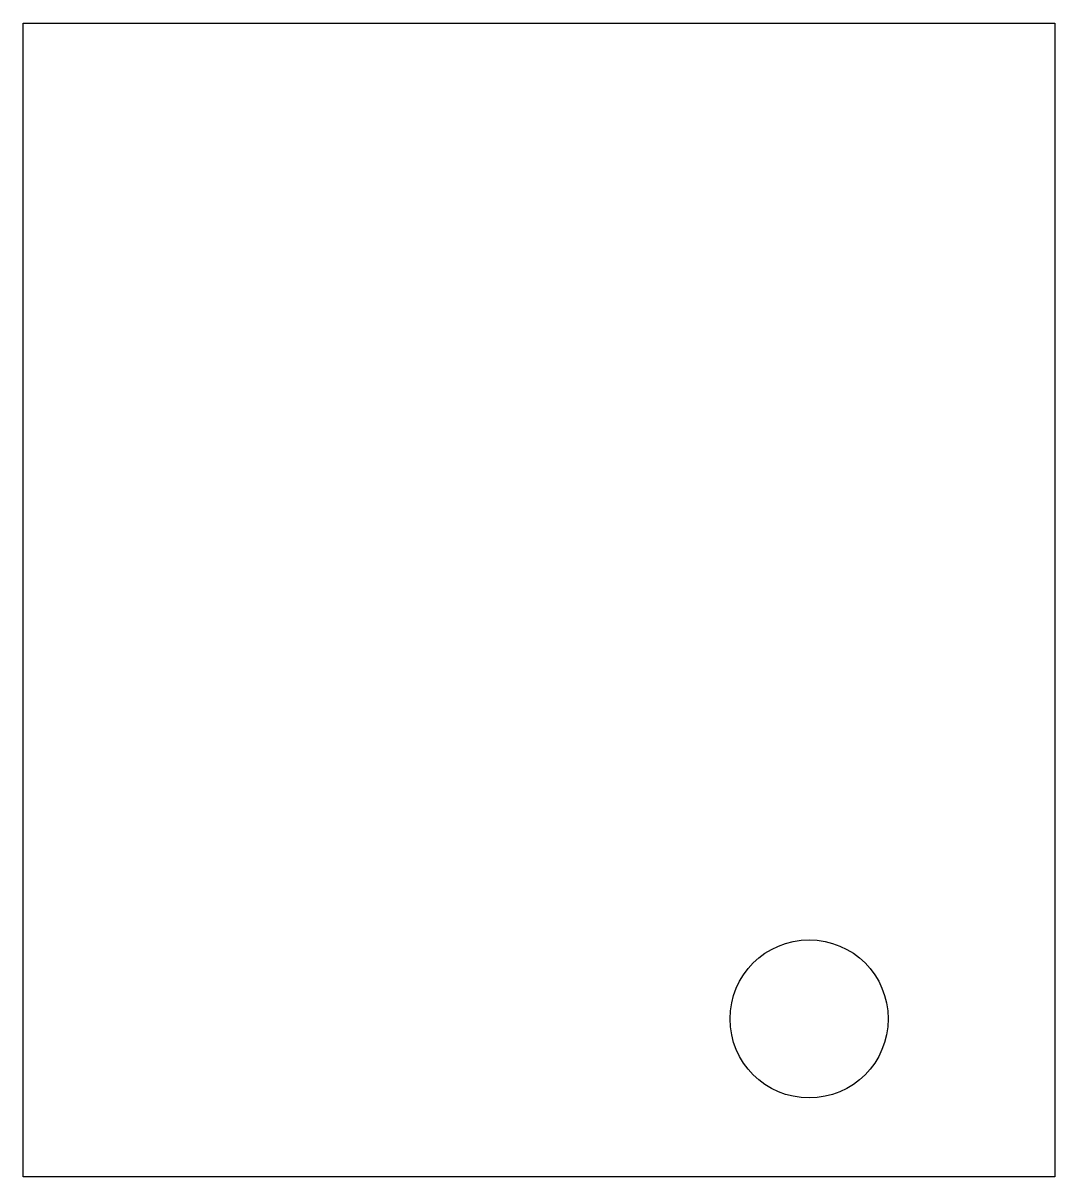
# Model space of a CAD drawing. Header units: millimetres. Extents: x -29 to 101, y -40 to 106.
import ezdxf

# ---------------------------------------------------------------- set-up
doc = ezdxf.new("R2010")
doc.units = ezdxf.units.MM
doc.layers.get('0').update_dxf_attribs({"linetype": 'CONTINUOUS'})

msp = doc.modelspace()

# ---------------------------------------------------------------- linework, layer by layer
msp.add_lwpolyline([(101.08, 106), (101.08, -40), (-29.42, -40), (-29.42, 106)], close=True)
msp.add_circle((70, -20), 10)

doc.saveas('drawing.dxf')
